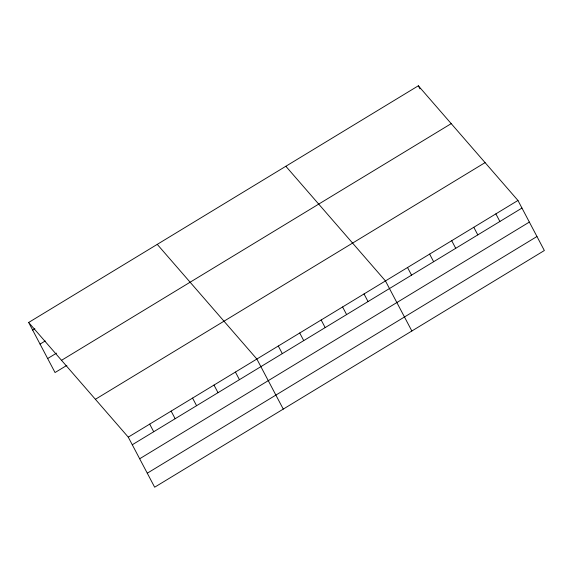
<?xml version="1.0" encoding="UTF-8"?>
<svg xmlns="http://www.w3.org/2000/svg" width="573" height="573" viewBox="0 0 573 573"><rect width="100%" height="100%" fill="white"/><g stroke="black" fill="none" stroke-linecap="round" stroke-linejoin="round"><path stroke-width="0.86" d="M28.65 322.477L418.34 85.792L517.956 200.457L544.35 250.523L154.66 487.208L128.266 437.142L28.65 322.477L55.044 372.543L66.869 365.366M32.661 330.098L34.881 328.744M40.053 344.101L45.224 340.964M47.659 358.533L56.526 353.147M61.526 360.317L451.209 123.632M95.39 399.302L485.08 162.617M128.266 437.142L517.956 200.457M132.284 444.755L521.967 208.071M139.669 458.765L529.352 222.08M147.275 473.198L536.965 236.513M285.841 166.27L385.457 280.928L411.858 330.993M157.246 244.37L256.862 359.035L283.263 409.101M495.874 213.865L499.885 221.479M418.34 85.792L419.945 88.836M473.792 227.28L477.803 234.894M451.71 240.689L455.721 248.302M429.628 254.104L433.639 261.718M407.539 267.519L411.557 275.133M364.027 293.949L368.045 301.563M342.597 306.963L346.608 314.577M321.159 319.985L325.178 327.598M299.729 332.999L303.74 340.613M278.299 346.02L282.31 353.634M235.431 372.056L239.442 379.67M214.001 385.07L218.012 392.684M192.564 398.092L196.582 405.705M171.134 411.106L175.145 418.72M149.696 424.127L153.714 431.741"/></g></svg>
